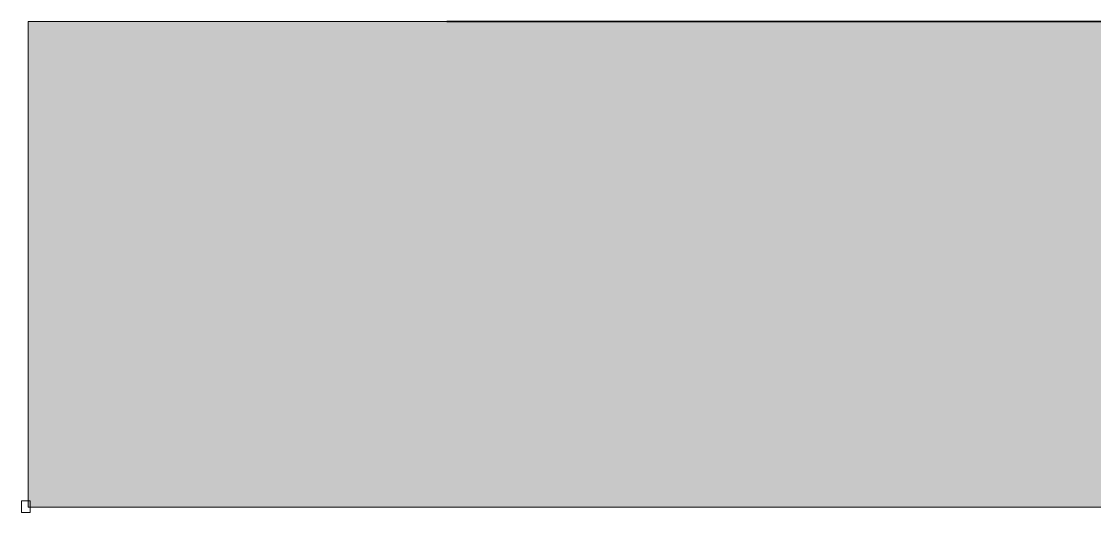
# Model space of a CAD drawing. Header units: millimetres. Extents: x 18162 to 7085488, y 72188 to 247925.
# Drawn here: x 4169528 to 4235563, y 72188 to 102403 of the extents above; entities that cross this region are included whole.
import ezdxf

# ---------------------------------------------------------------- set-up
doc = ezdxf.new("R2010")
doc.units = ezdxf.units.MM
doc.header["$MEASUREMENT"] = 0
doc.header["$XCLIPFRAME"] = 0
doc.layers.add('CONCEPT_БА-51 (9)_3_Drawing & Figure', color=7, linetype='Continuous')
doc.layers.add('Drawing & Figure', color=7, linetype='Continuous')
picture_1 = doc.add_image_def('image1.png', size_in_pixel=(6400, 8533))

msp = doc.modelspace()

# ---------------------------------------------------------------- hatches: boundary and pattern name
at = {"linetype": 'Continuous', "lineweight": 13}
h = msp.add_hatch(dxfattribs=at)
h.set_pattern_fill('Earth_0003', color=254, style=0, pattern_type=2)
h.set_pattern_definition([(45, (4294986.6, 104752.7), (-413.6575, 413.6575), []), (45, (4294848.7, 104890.6), (-827.315, 827.315), []), (45, (4294710.8, 105028.5), (-827.315, 827.315), []), (135, (4294572.92, 105166.36), (137.88582, 137.88582), [585, -585])])
h.paths.add_polyline_path([(4169933.2, 102402.7), (4169933.2, 72524.1), (4334524.9, 72524.1), (4334524.9, 102402.7), (4280613.1, 102402.7), (4276913.1, 98702.7), (4275213.1, 98702.7), (4243013.1, 98702.7), (4242913.1, 98702.7), (4240913.1, 98702.7), (4237213.1, 102402.7)])

# ---------------------------------------------------------------- linework, layer by layer
at = {"color": 7, "linetype": 'Continuous', "lineweight": 13, "flags": 128}
msp.add_lwpolyline([(4169933.2, 102402.7), (4169933.2, 72524.1), (4334524.9, 72524.1), (4334524.9, 102402.7), (4280613.1, 102402.7), (4276913.1, 98702.7), (4275213.1, 98702.7), (4243013.1, 98702.7), (4242913.1, 98702.7), (4240913.1, 98702.7), (4237213.1, 102402.7)], close=True, dxfattribs=at)
at = {"layer": 'Drawing & Figure', "color": 7, "linetype": 'Continuous', "lineweight": 35}
msp.add_lwpolyline([(4243793.1, 102402.7), (4195707.5, 102402.7)], dxfattribs=at)

# ---------------------------------------------------------------- pictures from other files: only their frames are drawn
at = {"layer": 'CONCEPT_БА-51 (9)_3_Drawing & Figure', "color": 7, "lineweight": 13}
image = msp.add_image(picture_1, insert=(4169527.8, 72188.4), size_in_units=(541.9, 722.5), dxfattribs=at)
image.set_boundary_path([(-0.5, -0.5), (6399.5, 8532.5)])
image = msp.add_image(picture_1, insert=(4169527.8, 72188.4), size_in_units=(541.9, 722.5), dxfattribs=at)
image.set_boundary_path([(-0.5, -0.5), (6399.5, 8532.5)])

doc.saveas('drawing.dxf')
